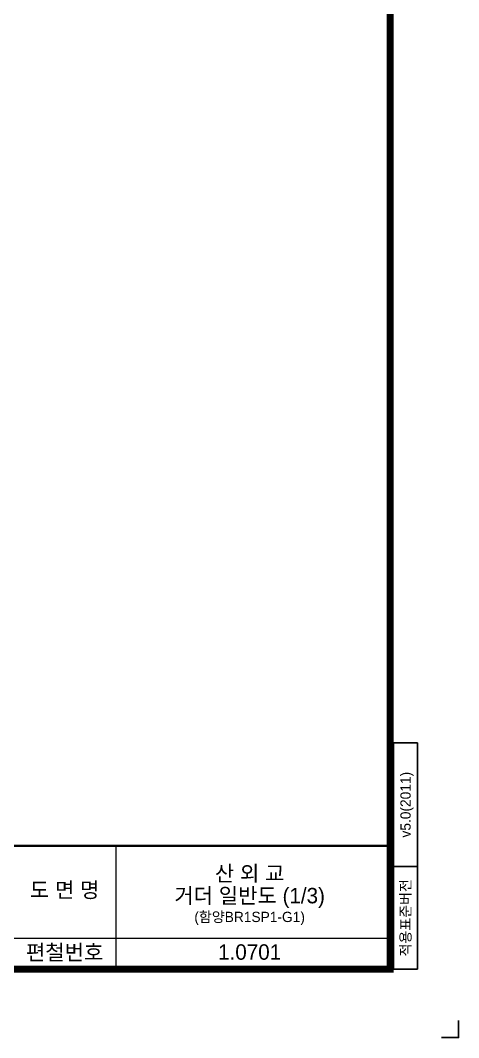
# Model space of a CAD drawing. Extents: x 0 to 84100, y 0 to 59400.
# Drawn here: x 71309 to 84100, y 0 to 29700 of the extents above; entities that cross this region are included whole.
import ezdxf
from ezdxf.enums import TextEntityAlignment as Align

# ---------------------------------------------------------------- set-up
doc = ezdxf.new("R2010")
doc.units = 0
doc.header["$LTSCALE"] = 1000
doc.header["$MEASUREMENT"] = 0
doc.linetypes.add('A-ISONS01', pattern=[2, 1, 1])
for name, color, linetype in [('CS-TABLE-LIN1', 4, 'A-ISONS01'), ('CX-BORD-LIN1', 4, 'A-ISONS01'), ('CX-BORD-LIN2', 3, 'A-ISONS01'), ('CX-BORD-TEX2', 7, 'A-ISONS01'), ('CX-BORD-TEX3', 6, 'A-ISONS01'), ('CX-MISC', 50, 'A-ISONS01')]:
    doc.layers.add(name, color=color, linetype=linetype)
doc.styles.add('TB_TEXT', font='BareunDotumPro1.ttf')
doc.styles.add('TB_WBTXT', font='BareunDotumPro3.ttf')

# ---------------------------------------------------------------- blocks, each defined once
blk = doc.blocks.new('CXBLKA1-KECH-한국도로공사1')
at = {"layer": 'CX-BORD-LIN1', "const_width": 2}
blk.add_lwpolyline([(821, 20), (25, 20), (25, 574), (821, 574)], close=True, dxfattribs=at)
at = {"layer": 'CX-BORD-LIN1', "const_width": 0.6}
blk.add_lwpolyline([(821, 56), (25, 56)], dxfattribs=at)
at = {"layer": 'CX-BORD-LIN2'}
for p, q in [((822, 86.03), (822, 20)), ((829, 86.03), (822, 86.03)), ((829, 86.03), (829, 20)), ((829, 50), (821, 50)), ((829, 20), (822, 20))]:
    blk.add_line(p, q, dxfattribs=at)
at = {"layer": 'CX-BORD-LIN2', "const_width": 0.3}
for points in [[(741, 20), (741, 56)], [(821, 29), (583, 29)]]:
    blk.add_lwpolyline(points, dxfattribs=at)
at = {"layer": 'CX-MISC'}
blk.add_lwpolyline([(836, 0), (841, 0), (841, 5)], dxfattribs=at)
at = {"layer": 'CX-BORD-LIN1', "style": 'TB_TEXT'}
for tag, height, p in [('TR_RNUM5', 3, (310.11, 52.64)), ('TR_RDAT5', 3.5, (342.5, 53)), ('TR_DGN5', 3.5, (476.12, 53)), ('TR_CHK5', 3.5, (516.12, 53)), ('TR_APP5', 3.5, (556.12, 53)), ('TR_RNUM4', 3, (310.11, 46.64)), ('TR_RDAT4', 3.5, (342.5, 47)), ('TR_DGN4', 3.5, (476.12, 47)), ('TR_CHK4', 3.5, (516.12, 47)), ('TR_APP4', 3.5, (556.12, 47)), ('TR_RNUM3', 3, (310.11, 40.64)), ('TR_RDAT3', 3.5, (342.5, 41)), ('TR_DGN3', 3.5, (476.12, 41)), ('TR_CHK3', 3.5, (516.12, 41)), ('TR_APP3', 3.5, (556.12, 41)), ('TR_RNUM2', 3, (310.11, 34.64)), ('TR_RDAT2', 3.5, (342.5, 35)), ('TR_DGN2', 3.5, (476.12, 35)), ('TR_CHK2', 3.5, (516.12, 35)), ('TR_APP2', 3.5, (556.12, 35)), ('TR_RNUM1', 3, (310.11, 28.64)), ('TR_RDAT1', 3.5, (342.5, 29)), ('TR_DGN1', 3.5, (476.12, 29)), ('TR_CHK1', 3.5, (516.12, 29)), ('TR_APP1', 3.5, (556.12, 29))]:
    blk.add_attdef(tag, text='', height=height, dxfattribs=at).set_placement(p, align=Align.MIDDLE_CENTER)
for tag, p in [('TR_RCON5', (367.3, 53)), ('TR_RCON4', (367.3, 47)), ('TR_RCON3', (367.3, 41)), ('TR_RCON2', (367.3, 35)), ('TR_RCON1', (367.3, 29))]:
    blk.add_attdef(tag, text='', height=3.5, dxfattribs=at).set_placement(p, align=Align.MIDDLE_LEFT)
at = {"layer": 'CX-BORD-LIN2', "style": 'TB_TEXT'}
blk.add_text('적용표준버전', height=3, rotation=90, dxfattribs=at).set_placement((825.5, 35), align=Align.MIDDLE_CENTER)
blk.add_attdef('TD_VERSION', text='', height=3, rotation=90, dxfattribs=at).set_placement((825.5, 68.01), align=Align.MIDDLE_CENTER)
at = {"layer": 'CX-BORD-TEX2', "style": 'TB_TEXT'}
for tag, height, p in [('TB_CNAME', 5, (40.34, 551.83)), ('TB_CSCOP', 4, (41.63, 543.83))]:
    blk.add_attdef(tag, text='', height=height, dxfattribs=at).set_placement(p, align=Align.BOTTOM_LEFT)
at = {"layer": 'CX-BORD-TEX2', "style": 'TB_WBTXT'}
for tag, height, p in [('TB_MTITIL', 10, (423, 553.33)), ('TB_STITL', 7, (423, 538.33))]:
    blk.add_attdef(tag, text='', height=height, dxfattribs=at).set_placement(p, align=Align.MIDDLE_CENTER)
at = {"layer": 'CX-BORD-TEX3', "style": 'TB_TEXT'}
for s, p in [('도 면 명', (726, 43.19)), ('편철번호', (726, 25))]:
    blk.add_text(s, height=4.5, dxfattribs=at).set_placement(p, align=Align.MIDDLE)
for tag, height, p in [('TD_LNDST', 4.5, (240, 51.5)), ('TD_DSECT', 4.5, (630.5, 51.5)), ('TD_DDIST', 4.5, (679.5, 51.5)), ('TD_DNAME_TOP', 4.5, (780, 47.96)), ('TD_DCOMP', 4.5, (240, 42.59)), ('TD_CSECT', 4.5, (630.5, 42.5)), ('TD_CDIST', 4.5, (679.5, 42.5)), ('TD_DNAME_MAIN', 4.5, (780, 41.47)), ('TD_CCOMP', 4.5, (240, 33.59)), ('TD_HSCAL', 4.5, (637.5, 33.5)), ('TD_VSCAL', 4.5, (686.5, 33.5)), ('TD_DNAME_BOT', 3, (780, 35.25)), ('TD_CNAME', 5, (90, 27.6)), ('TD_FIELD', 4.5, (205, 25.13)), ('TD_CSTEP', 4.5, (275.74, 25.13)), ('TD_DWGCODE', 4.5, (662, 24.79)), ('TD_DWGNO', 4.5, (780, 25))]:
    blk.add_attdef(tag, text='', height=height, dxfattribs=at).set_placement(p, align=Align.MIDDLE_CENTER)

msp = doc.modelspace()

# ---------------------------------------------------------------- block references
at = {"layer": 'CS-TABLE-LIN1'}
ref = msp.add_blockref('CXBLKA1-KECH-한국도로공사1', (0, 0), dxfattribs=dict(at, xscale=100.0000000058374, yscale=100.0000000058374, zscale=100.0000000058374))
ref.add_attrib('TD_VERSION', 'v5.0(2011)', dxfattribs={"layer": 'CX-BORD-LIN2', "height": 300, "rotation": 90, "style": 'TB_TEXT'}).set_placement((82550, 6801), align=Align.MIDDLE_CENTER)
ref.add_attrib('TD_DWGNO', '1.0701', dxfattribs={"layer": 'CX-BORD-TEX3', "height": 450, "style": 'TB_TEXT'}).set_placement((78000, 2500), align=Align.MIDDLE_CENTER)
ref.add_attrib('TD_DNAME_BOT', '(함양BR1SP1-G1)', dxfattribs={"layer": 'CX-BORD-TEX3', "height": 300, "style": 'TB_TEXT'}).set_placement((78000, 3525), align=Align.MIDDLE_CENTER)
ref.add_attrib('TD_DNAME_MAIN', '거더 일반도 (1/3)', dxfattribs={"layer": 'CX-BORD-TEX3', "height": 450, "style": 'TB_TEXT'}).set_placement((78000, 4147), align=Align.MIDDLE_CENTER)
ref.add_attrib('TD_DNAME_TOP', '산 외 교', dxfattribs={"layer": 'CX-BORD-TEX3', "height": 450, "style": 'TB_TEXT'}).set_placement((78000, 4796), align=Align.MIDDLE_CENTER)

doc.saveas('drawing.dxf')
